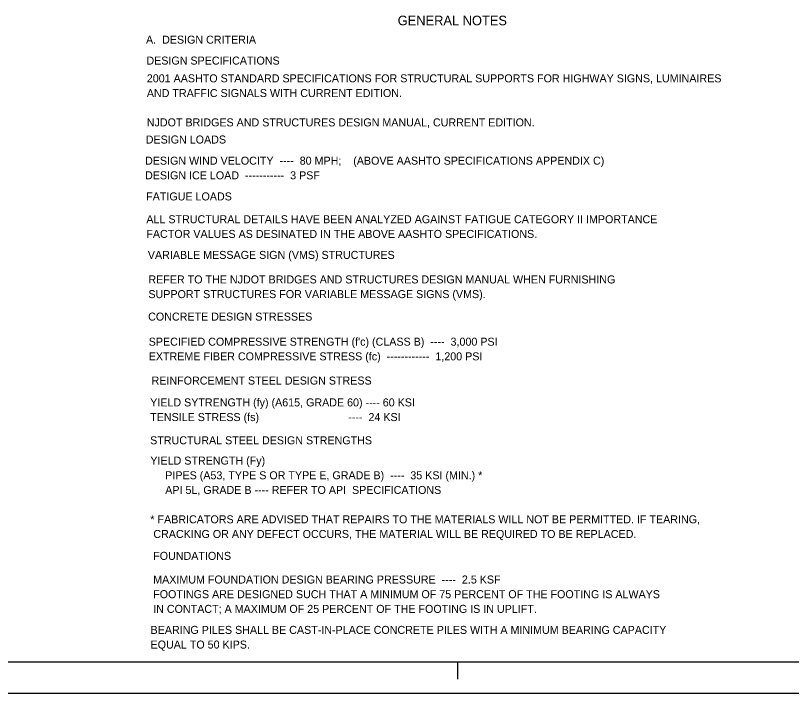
# Model space of a CAD drawing. Extents: x -3 to 26050223, y 0 to 12035012.
# Drawn here: x 20.63 to 44.86, y 0 to 21.17 of the extents above; entities that cross this region are included whole.
import ezdxf

# ---------------------------------------------------------------- set-up
doc = ezdxf.new("R2010")
doc.units = 0
doc.layers.add('1', color=7, linetype='Continuous')
doc.layers.add('2', color=7, linetype='Continuous')

msp = doc.modelspace()

# ---------------------------------------------------------------- linework, layer by layer
at = {"layer": '1'}
for p, q in [((3.6, 0.983), (68.183, 0.983)), ((34.442, 0.45), (34.442, 0.983)), ((68.892, 0), (0, 0))]:
    msp.add_line(p, q, dxfattribs=at)

# ---------------------------------------------------------------- texts
for s, height, p in [('GENERAL NOTES', 0.3, (32.564, 20.861)), ('A.  DESIGN CRITERIA', 0.25, (24.704, 20.287)), ('DESIGN SPECIFICATIONS', 0.25, (24.717, 19.634))]:
    msp.add_text(s, height=height, dxfattribs=at).set_placement(p)
at = {"layer": '2'}
for s, p in [('2001 AASHTO STANDARD SPECIFICATIONS FOR STRUCTURAL SUPPORTS FOR HIGHWAY SIGNS, LUMINAIRES ', (24.729, 19.079)), ('AND TRAFFIC SIGNALS WITH CURRENT EDITION.', (24.729, 18.62)), ('NJDOT BRIDGES AND STRUCTURES DESIGN MANUAL, CURRENT EDITION.', (24.729, 17.704)), ('DESIGN LOADS', (24.695, 17.169)), ('DESIGN WIND VELOCITY  ----  80 MPH;    (ABOVE AASHTO SPECIFICATIONS APPENDIX C)', (24.674, 16.509)), ('DESIGN ICE LOAD  -----------  3 PSF', (24.674, 16.051)), ('FATIGUE LOADS', (24.709, 15.393)), ('ALL STRUCTURAL DETAILS HAVE BEEN ANALYZED AGAINST FATIGUE CATEGORY II IMPORTANCE ', (24.715, 14.68)), ('FACTOR VALUES AS DESINATED IN THE ABOVE AASHTO SPECIFICATIONS.', (24.715, 14.222)), ('VARIABLE MESSAGE SIGN (VMS) STRUCTURES', (24.761, 13.567)), ('REFER TO THE NJDOT BRIDGES AND STRUCTURES DESIGN MANUAL WHEN FURNISHING ', (24.779, 12.801)), ('SUPPORT STRUCTURES FOR VARIABLE MESSAGE SIGNS (VMS).', (24.779, 12.343)), ('CONCRETE DESIGN STRESSES', (24.771, 11.641)), ("SPECIFIED COMPRESSIVE STRENGTH (f'c) (CLASS B)  ----  3,000 PSI", (24.788, 10.858)), ('EXTREME FIBER COMPRESSIVE STRESS (fc)  ------------  1,200 PSI', (24.788, 10.4)), ('REINFORCEMENT STEEL DESIGN STRESS', (24.878, 9.644)), ('YIELD SYTRENGTH (fy) (A615, GRADE 60) ---- 60 KSI', (24.834, 8.962)), ('TENSILE STRESS (fs)                              ----  24 KSI', (24.834, 8.504)), ('STRUCTURAL STEEL DESIGN STRENGTHS', (24.833, 7.779)), ('YIELD STRENGTH (Fy)', (24.84, 7.146)), ('     PIPES (A53, TYPE S OR TYPE E, GRADE B)  ----  35 KSI (MIN.) *', (24.84, 6.687)), ('     API 5L, GRADE B ---- REFER TO API  SPECIFICATIONS', (24.84, 6.229)), ('* FABRICATORS ARE ADVISED THAT REPAIRS TO THE MATERIALS WILL NOT BE PERMITTED. IF TEARING,', (24.84, 5.312)), (' CRACKING OR ANY DEFECT OCCURS, THE MATERIAL WILL BE REQUIRED TO BE REPLACED.', (24.84, 4.854)), ('FOUNDATIONS', (24.928, 4.171)), ('MAXIMUM FOUNDATION DESIGN BEARING PRESSURE  ----  2.5 KSF', (24.928, 3.433)), ('FOOTINGS ARE DESIGNED SUCH THAT A MINIMUM OF 75 PERCENT OF THE FOOTING IS ALWAYS', (24.928, 2.975)), ('IN CONTACT; A MAXIMUM OF 25 PERCENT OF THE FOOTING IS IN UPLIFT.', (24.928, 2.516)), ('BEARING PILES SHALL BE CAST-IN-PLACE CONCRETE PILES WITH A MINIMUM BEARING CAPACITY ', (24.846, 1.86)), ('EQUAL TO 50 KIPS.', (24.846, 1.402))]:
    msp.add_text(s, height=0.25, dxfattribs=at).set_placement(p)

doc.saveas('drawing.dxf')
